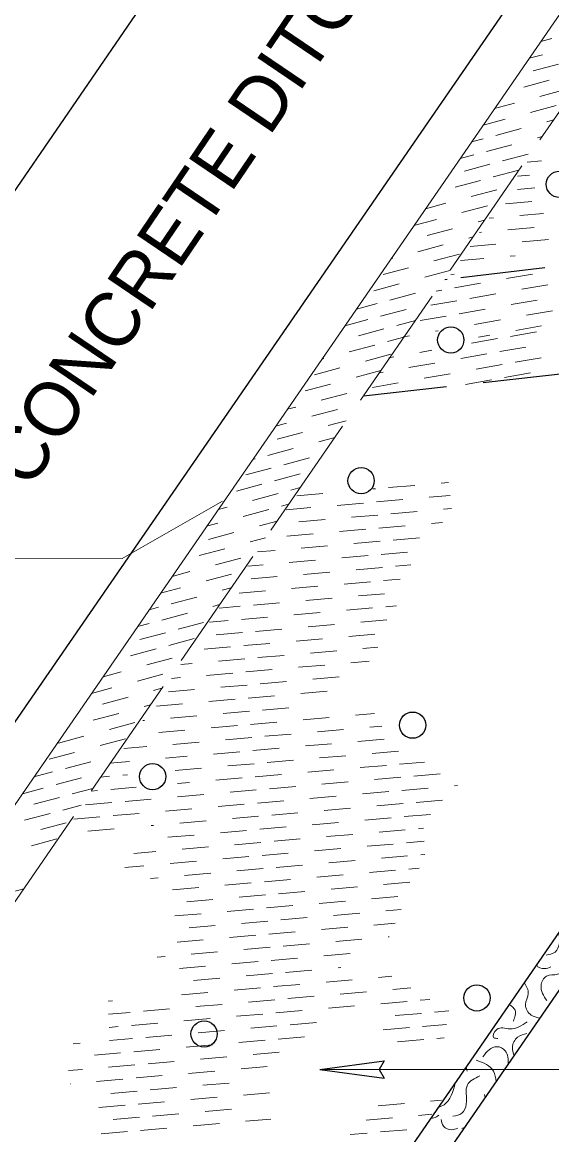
# Model space of a CAD drawing. Extents: x -393 to -23, y 148 to 422.
# Drawn here: x -289.93 to -275.87, y 313.05 to 342.62 of the extents above; entities that cross this region are included whole.
import ezdxf

# ---------------------------------------------------------------- set-up
doc = ezdxf.new("R2010")
doc.units = 0
doc.header["$LTSCALE"] = 0.56
doc.linetypes.add('LONG_DASHED', pattern=[7.5, 6, -1.5])
doc.layers.add('1', color=7, linetype='Continuous', lineweight=13)

msp = doc.modelspace()

# ---------------------------------------------------------------- linework, layer by layer
at = {"layer": '1'}
for p, q in [((-302.4754, 303.8917), (-264.6408, 358.8441)), ((-276.1631, 342.1087), (-275.8699, 342.1873)), ((-276.469, 341.6643), (-276.1174, 341.7586)), ((-276.3649, 341.3299), (-275.6887, 341.5111)), ((-276.6123, 340.9013), (-275.9362, 341.0824)), ((-276.1837, 340.6538), (-275.5076, 340.8349)), ((-277.3868, 340.3314), (-276.8598, 340.4726)), ((-276.4312, 340.2251), (-275.7551, 340.4062)), ((-277.6927, 339.8871), (-277.1073, 340.0439)), ((-276.0025, 339.9776), (-275.8209, 340.0263)), ((-277.3548, 339.6153), (-276.6787, 339.7964)), ((-276.25, 339.5489), (-276.1268, 339.5819)), ((-277.9986, 339.4427), (-277.6929, 339.5247)), ((-277.6023, 339.1866), (-276.9262, 339.3678)), ((-278.3045, 338.9984), (-277.9404, 339.096)), ((-277.1737, 338.9391), (-276.4975, 339.1202)), ((-278.1879, 338.6673), (-277.5118, 338.8485)), ((-277.4212, 338.5104), (-276.745, 338.6917)), ((-276.5217, 338.9047), (-276.1418, 338.9379)), ((-278.4353, 338.2387), (-277.7593, 338.4198)), ((-276.7746, 338.5312), (-276.4599, 338.5587)), ((-278.0067, 337.9912), (-277.3306, 338.1724)), ((-276.7781, 338.1796), (-276.3193, 338.2197)), ((-279.2222, 337.6655), (-278.6828, 337.81)), ((-277.0962, 337.8004), (-276.3989, 337.8614)), ((-278.2542, 337.5626), (-277.5781, 337.7437)), ((-276.7171, 337.4822), (-276.0872, 337.5373)), ((-279.5282, 337.2212), (-278.9303, 337.3814)), ((-277.8255, 337.3151), (-277.6563, 337.3604)), ((-277.5333, 337.4108), (-277.4144, 337.4212)), ((-279.1778, 336.9527), (-278.5017, 337.1339)), ((-278.073, 336.8864), (-277.9622, 336.9161)), ((-277.7862, 337.0373), (-277.7326, 337.042)), ((-277.0353, 337.103), (-276.3379, 337.1641)), ((-279.4253, 336.5241), (-278.7492, 336.7052)), ((-278.0391, 336.6638), (-277.3534, 336.7238)), ((-276.6561, 336.7849), (-275.9588, 336.8459)), ((-280.1399, 336.3326), (-280.1015, 336.3429)), ((-278.9967, 336.2766), (-278.3205, 336.4577)), ((-278.292, 336.2904), (-277.6716, 336.3447)), ((-276.9742, 336.4057), (-276.8396, 336.4175)), ((-280.3489, 335.9142), (-279.6728, 336.0954)), ((-279.2442, 335.8479), (-278.5741, 336.0274)), ((-278.5448, 335.9169), (-278.462, 335.9242)), ((-277.0692, 335.8069), (-276.3798, 335.9284)), ((-280.5964, 335.4856), (-279.9203, 335.6667)), ((-280.1678, 335.2381), (-279.4917, 335.4192)), ((-278.9381, 335.4773), (-278.7926, 335.503)), ((-278.4479, 335.5637), (-277.7585, 335.6853)), ((-276.6637, 335.523), (-275.9743, 335.6445)), ((-281.0577, 334.9997), (-280.5058, 335.1475)), ((-279.0765, 335.0976), (-278.3871, 335.2191)), ((-278.0424, 335.2799), (-277.3531, 335.4014)), ((-276.9476, 335.1175), (-276.2582, 335.2391)), ((-280.4153, 334.8094), (-279.7391, 334.9906)), ((-278.3263, 334.8744), (-277.637, 334.996)), ((-276.5422, 334.8336), (-275.8528, 334.9552)), ((-281.3636, 334.5553), (-280.7533, 334.7188)), ((-279.9866, 334.5619), (-279.4918, 334.6945)), ((-279.3604, 334.6921), (-278.671, 334.8137)), ((-277.9208, 334.5905), (-277.2315, 334.7121)), ((-276.8261, 334.4282), (-276.1367, 334.5497)), ((-281.0008, 334.2902), (-280.3247, 334.4713)), ((-280.2341, 334.1332), (-279.7978, 334.2502)), ((-279.8143, 334.2567), (-279.6442, 334.2867)), ((-278.9549, 334.4082), (-278.8866, 334.4203)), ((-277.8138, 334.254), (-277.5154, 334.3066)), ((-276.9638, 334.2724), (-276.2745, 334.3939)), ((-281.2483, 333.8615), (-280.5722, 334.0427)), ((-277.9979, 334.0901), (-277.3085, 334.2116)), ((-277.2477, 333.8669), (-276.5584, 333.9885)), ((-281.9754, 333.6667), (-281.9245, 333.6803)), ((-280.8197, 333.614), (-280.1435, 333.7952)), ((-280.1933, 333.703), (-280.066, 333.7254)), ((-279.3766, 333.8469), (-279.0539, 333.9038)), ((-278.2818, 333.6846), (-277.5924, 333.8062)), ((-276.8422, 333.583), (-276.1529, 333.7046)), ((-282.1719, 333.2517), (-281.4958, 333.4328)), ((-281.0672, 333.1853), (-280.4096, 333.3615)), ((-279.6605, 333.4415), (-278.9712, 333.563)), ((-277.8763, 333.4007), (-277.187, 333.5222)), ((-280.4617, 333.3003), (-280.3499, 333.3199)), ((-279.2551, 333.1576), (-278.5657, 333.2792)), ((-278.1603, 332.9952), (-277.4709, 333.1167)), ((-277.1262, 333.1776), (-276.4368, 333.2991)), ((-282.4194, 332.823), (-281.7432, 333.0042)), ((-281.9907, 332.5755), (-281.3147, 332.7567)), ((-280.6338, 332.9145), (-279.9444, 333.036)), ((-282.8932, 332.3338), (-282.6669, 332.3943)), ((-282.2382, 332.1468), (-281.5621, 332.328)), ((-283.1991, 331.8894), (-282.9144, 331.9657)), ((-281.8096, 331.8993), (-281.3272, 332.0286)), ((-283.1619, 331.537), (-282.4857, 331.7182)), ((-282.0571, 331.4708), (-281.6332, 331.5843)), ((-283.505, 331.4451), (-283.5, 331.4464)), ((-283.4094, 331.1083), (-282.7332, 331.2895)), ((-283.8109, 331.0007), (-283.7474, 331.0177)), ((-282.9808, 330.8609), (-282.3046, 331.0421)), ((-283.9949, 330.5891), (-283.3188, 330.7703)), ((-283.2283, 330.4323), (-282.5521, 330.6134)), ((-278.8082, 330.3727), (-278.6107, 330.39)), ((-284.2424, 330.1604), (-283.5662, 330.3417)), ((-283.8137, 329.913), (-283.1376, 330.0942)), ((-282.7996, 330.1848), (-282.5509, 330.2514)), ((-282.6436, 330.0372), (-281.9462, 330.0983)), ((-280.6166, 330.2146), (-280.5516, 330.2202)), ((-280.2029, 330.2507), (-279.5056, 330.3117)), ((-287.2771, 328.3683), (-284.6176, 329.8881)), ((-283.047, 329.7561), (-282.8568, 329.8071)), ((-281.5671, 329.7801), (-280.8698, 329.8411)), ((-280.5211, 329.8716), (-279.8238, 329.9326)), ((-279.1264, 329.9936), (-278.5707, 330.0422)), ((-284.7286, 329.6678), (-284.4899, 329.7318)), ((-284.0612, 329.4843), (-283.3851, 329.6655)), ((-282.9265, 329.6612), (-282.2644, 329.7191)), ((-281.1879, 329.4619), (-280.4906, 329.5229)), ((-280.1419, 329.5534), (-279.4446, 329.6144)), ((-278.7473, 329.6754), (-278.5305, 329.6943)), ((-285.0345, 329.2236), (-284.7374, 329.3032)), ((-283.6326, 329.2368), (-283.1628, 329.3628)), ((-282.5826, 329.3399), (-281.8852, 329.4009)), ((-280.4601, 329.1742), (-279.7627, 329.2353)), ((-279.0654, 329.2962), (-278.7738, 329.3218)), ((-284.9849, 328.8745), (-284.3087, 329.0557)), ((-283.8801, 328.8082), (-283.4687, 328.9184)), ((-282.9008, 328.9607), (-282.2034, 329.0217)), ((-281.5061, 329.0827), (-280.8087, 329.1438)), ((-280.0809, 328.8561), (-279.3836, 328.9171)), ((-285.2324, 328.4458), (-284.5562, 328.627)), ((-282.5216, 328.6426), (-281.8243, 328.7036)), ((-281.1269, 328.7646), (-280.4296, 328.8256)), ((-296.8921, 328.341), (-287.2771, 328.3683)), ((-284.8037, 328.1983), (-284.1276, 328.3795)), ((-283.6875, 328.5405), (-283.2189, 328.5815)), ((-282.8397, 328.2633), (-282.1424, 328.3244)), ((-281.4451, 328.3854), (-280.7477, 328.4464)), ((-280.3991, 328.4769), (-279.7018, 328.5379)), ((-285.9522, 327.8906), (-285.4798, 328.0172)), ((-283.9411, 328.167), (-283.5371, 328.2023)), ((-281.0659, 328.0673), (-280.3685, 328.1282)), ((-280.0198, 328.1587), (-279.614, 328.1943)), ((-285.0512, 327.7697), (-284.3751, 327.9508)), ((-283.8553, 327.8232), (-283.1579, 327.8842)), ((-282.4606, 327.9452), (-281.7632, 328.0062)), ((-281.384, 327.6881), (-280.6867, 327.7491)), ((-280.338, 327.7796), (-279.8941, 327.8184)), ((-286.2582, 327.4462), (-285.7273, 327.5885)), ((-284.6226, 327.5222), (-284.3863, 327.5855)), ((-284.1734, 327.444), (-283.4761, 327.505)), ((-282.7788, 327.566), (-282.0814, 327.6271)), ((-281.0048, 327.3699), (-280.3075, 327.4309)), ((-285.9748, 327.1598), (-285.2987, 327.341)), ((-284.87, 327.0935), (-284.6923, 327.1411)), ((-283.7942, 327.1258), (-283.0969, 327.1868)), ((-282.3995, 327.2478), (-281.7022, 327.3089)), ((-286.564, 327.002), (-286.3129, 327.0693)), ((-286.2223, 326.7312), (-285.5462, 326.9123)), ((-284.7021, 327.0464), (-284.1429, 327.0953)), ((-282.7177, 326.8687), (-282.0203, 326.9297)), ((-281.323, 326.9907), (-280.6257, 327.0517)), ((-280.277, 327.0822), (-279.9939, 327.107)), ((-286.8699, 326.5577), (-286.5604, 326.6406)), ((-285.7937, 326.4837), (-285.1175, 326.6648)), ((-284.9557, 326.6729), (-284.4611, 326.7162)), ((-284.1124, 326.7467), (-283.415, 326.8077)), ((-282.3385, 326.5505), (-281.6412, 326.6116)), ((-280.9438, 326.6726), (-280.2465, 326.7336)), ((-286.8079, 326.2119), (-286.1318, 326.3931)), ((-284.7792, 326.337), (-284.0818, 326.398)), ((-283.7332, 326.4285), (-283.0358, 326.4895)), ((-281.262, 326.2934), (-280.5647, 326.3544)), ((-287.0554, 325.7833), (-286.3793, 325.9644)), ((-286.0412, 326.055), (-285.365, 326.2362)), ((-285.0973, 325.9578), (-284.4, 326.0188)), ((-284.0513, 326.0493), (-283.354, 326.1103)), ((-282.6567, 326.1713), (-281.9593, 326.2323)), ((-280.8828, 325.9753), (-280.4878, 326.0098)), ((-286.6268, 325.5358), (-285.9506, 325.7169)), ((-285.6125, 325.8075), (-285.61, 325.8082)), ((-284.7182, 325.6397), (-284.0208, 325.7007)), ((-283.6722, 325.7312), (-282.9748, 325.7922)), ((-282.2775, 325.8532), (-281.5802, 325.9142)), ((-287.7877, 325.2247), (-287.3028, 325.3546)), ((-285.7166, 325.5523), (-285.4155, 325.5787)), ((-283.9903, 325.352), (-283.293, 325.413)), ((-282.5957, 325.474), (-281.8983, 325.535)), ((-281.201, 325.5961), (-280.7186, 325.6382)), ((-286.8742, 325.1071), (-286.1981, 325.2883)), ((-285.9702, 325.1788), (-285.7337, 325.1995)), ((-285.0363, 325.2605), (-284.339, 325.3215)), ((-283.6112, 325.0338), (-282.9138, 325.0948)), ((-282.2165, 325.1558), (-281.5192, 325.2168)), ((-288.0936, 324.7803), (-287.5503, 324.9259)), ((-286.4456, 324.8597), (-286.2217, 324.9197)), ((-286.0518, 324.8203), (-285.3545, 324.8813)), ((-284.6572, 324.9423), (-283.9598, 325.0033)), ((-282.5347, 324.7767), (-281.8373, 324.8377)), ((-287.7978, 324.4973), (-287.1217, 324.6784)), ((-286.693, 324.431), (-286.5277, 324.4753)), ((-286.37, 324.4412), (-285.6727, 324.5022)), ((-284.9753, 324.5632), (-284.278, 324.6242)), ((-283.9293, 324.6547), (-283.232, 324.7157)), ((-288.0453, 324.0686), (-287.3692, 324.2498)), ((-285.9908, 324.123), (-285.2935, 324.184)), ((-284.5962, 324.245), (-283.8988, 324.306)), ((-283.5502, 324.3365), (-282.8528, 324.3975)), ((-281.079, 324.2013), (-280.5754, 324.2454)), ((-287.6167, 323.8212), (-286.9405, 324.0023)), ((-286.7312, 324.0582), (-286.6882, 324.062)), ((-284.9143, 323.8658), (-284.217, 323.9268)), ((-283.8683, 323.9573), (-283.171, 324.0183)), ((-282.4737, 324.0793), (-281.7763, 324.1403)), ((-280.6998, 323.8832), (-280.379, 323.9112)), ((-288.969, 323.4588), (-288.2928, 323.64)), ((-286.309, 323.7438), (-285.6117, 323.8048)), ((-284.5352, 323.5477), (-283.8378, 323.6087)), ((-283.4892, 323.6392), (-282.7918, 323.7002)), ((-282.0945, 323.7612), (-281.3972, 323.8222)), ((-287.8642, 323.3925), (-287.188, 323.5737)), ((-287.2385, 323.3111), (-286.6272, 323.3647)), ((-285.9298, 323.4257), (-285.2325, 323.4867)), ((-283.8073, 323.26), (-283.11, 323.321)), ((-282.4127, 323.382), (-281.7153, 323.443)), ((-281.018, 323.504), (-280.3207, 323.5651)), ((-289.2164, 323.0302), (-288.5403, 323.2113)), ((-286.1292, 323.0569), (-285.5507, 323.1075)), ((-284.8533, 323.1685), (-284.156, 323.2295)), ((-283.4282, 322.9418), (-282.7308, 323.0028)), ((-282.0335, 323.0638), (-281.3362, 323.1248)), ((-280.6388, 323.1858), (-279.9415, 323.2469)), ((-289.6231, 322.5588), (-289.1258, 322.6921)), ((-288.7878, 322.7827), (-288.1117, 322.9638)), ((-287.6019, 322.928), (-287.0803, 322.9736)), ((-285.8688, 322.7283), (-285.1715, 322.7893)), ((-284.4742, 322.8503), (-283.7768, 322.9113)), ((-282.3517, 322.6847), (-281.6543, 322.7457)), ((-280.957, 322.8067), (-280.2597, 322.8677)), ((-279.911, 322.8982), (-279.2525, 322.9558)), ((-289.0352, 322.354), (-288.3592, 322.5352)), ((-287.8532, 322.5547), (-287.6122, 322.5757)), ((-287.2635, 322.6062), (-287.133, 322.6177)), ((-285.8092, 322.3822), (-285.4897, 322.4102)), ((-284.7923, 322.4712), (-284.095, 322.5322)), ((-283.7463, 322.5627), (-283.049, 322.6237)), ((-281.9725, 322.3665), (-281.2752, 322.4275)), ((-280.5778, 322.4885), (-279.8805, 322.5496)), ((-279.5318, 322.5801), (-278.8345, 322.6411)), ((-289.929, 322.1145), (-289.3733, 322.2634)), ((-288.6066, 322.1065), (-288.0573, 322.2537)), ((-288.1044, 322.1813), (-287.9303, 322.1966)), ((-287.5817, 322.2271), (-286.9038, 322.2864)), ((-284.4132, 322.153), (-283.7158, 322.214)), ((-283.3672, 322.2445), (-282.6698, 322.3055)), ((-280.896, 322.1093), (-280.1987, 322.1703)), ((-279.85, 322.2008), (-279.1527, 322.2619)), ((-278.4553, 322.3229), (-278.3737, 322.3301)), ((-289.6208, 321.8347), (-288.9447, 322.0159)), ((-288.8541, 321.6778), (-288.3632, 321.8093)), ((-288.2485, 321.8174), (-287.5512, 321.8784)), ((-287.2025, 321.9089), (-286.5052, 321.9699)), ((-285.8078, 322.031), (-285.1105, 322.092)), ((-284.7313, 321.7738), (-284.034, 321.8348)), ((-283.6853, 321.8653), (-282.988, 321.9263)), ((-282.2907, 321.9873), (-281.5933, 322.0483)), ((-280.5168, 321.7912), (-279.8195, 321.8522)), ((-279.4708, 321.8827), (-278.7734, 321.9437)), ((-289.8683, 321.4061), (-289.1922, 321.5872)), ((-287.5207, 321.5297), (-286.8233, 321.5908)), ((-286.126, 321.6518), (-285.4287, 321.7128)), ((-284.3522, 321.4557), (-283.6548, 321.5167)), ((-283.3062, 321.5472), (-282.6088, 321.6082)), ((-281.9115, 321.6692), (-281.2142, 321.7302)), ((-279.7889, 321.5035), (-279.0916, 321.5646)), ((-289.4397, 321.1586), (-288.7635, 321.3397)), ((-288.5667, 321.4382), (-287.8693, 321.4992)), ((-286.5043, 321.2673), (-286.4442, 321.2726)), ((-285.7468, 321.3337), (-285.0495, 321.3947)), ((-283.6243, 321.168), (-282.927, 321.229)), ((-282.2297, 321.29), (-281.5323, 321.351)), ((-280.835, 321.412), (-280.1376, 321.473)), ((-288.1875, 321.1201), (-287.4902, 321.1811)), ((-286.065, 320.9544), (-285.3677, 321.0155)), ((-284.6703, 321.0765), (-283.973, 321.1375)), ((-281.8505, 320.9718), (-281.1531, 321.0328)), ((-280.4557, 321.0938), (-279.7584, 321.1548)), ((-279.4097, 321.1853), (-279.2723, 321.1973)), ((-289.6872, 320.7299), (-289.011, 320.9111)), ((-285.6858, 320.6363), (-284.9885, 320.6973)), ((-284.2912, 320.7583), (-283.5938, 320.8193)), ((-283.2452, 320.8498), (-282.5478, 320.9108)), ((-282.1686, 320.5927), (-281.4712, 320.6537)), ((-280.7739, 320.7147), (-280.0766, 320.7757)), ((-279.7279, 320.8062), (-279.2548, 320.8476)), ((-286.9702, 320.5239), (-286.3832, 320.5752)), ((-284.6093, 320.3792), (-283.912, 320.4402)), ((-283.5633, 320.4707), (-282.866, 320.5317)), ((-281.7894, 320.2745), (-281.0921, 320.3355)), ((-280.3947, 320.3965), (-279.6974, 320.4575)), ((-279.3487, 320.488), (-279.2373, 320.4977)), ((-287.2097, 320.1516), (-286.7013, 320.1961)), ((-286.004, 320.2571), (-285.3067, 320.3182)), ((-284.2302, 320.061), (-283.5328, 320.122)), ((-283.1841, 320.1525), (-282.4867, 320.2135)), ((-280.7129, 320.0173), (-280.0156, 320.0783)), ((-279.6669, 320.1088), (-279.3904, 320.133)), ((-286.5236, 319.8603), (-286.3222, 319.8779)), ((-285.6248, 319.9389), (-284.9275, 320)), ((-284.5483, 319.6818), (-283.8509, 319.7428)), ((-283.5023, 319.7733), (-282.8049, 319.8343)), ((-282.1076, 319.8953), (-281.4102, 319.9563)), ((-280.3338, 319.6992), (-279.6364, 319.7602)), ((-290.4296, 319.4439), (-289.8927, 319.5877)), ((-285.943, 319.5598), (-285.2457, 319.6208)), ((-283.1231, 319.4552), (-282.4257, 319.5162)), ((-281.7284, 319.5772), (-281.0311, 319.6382)), ((-285.5638, 319.2416), (-284.8664, 319.3027)), ((-284.1691, 319.3637), (-283.4717, 319.4247)), ((-282.0466, 319.198), (-281.3492, 319.259)), ((-280.6519, 319.32), (-279.9546, 319.381)), ((-285.8819, 318.8624), (-285.1846, 318.9234)), ((-284.4873, 318.9845), (-283.7899, 319.0455)), ((-283.4412, 319.076), (-282.7439, 319.137)), ((-281.6674, 318.8798), (-280.9701, 318.9408)), ((-280.2727, 319.0018), (-279.8673, 319.0373)), ((-285.5027, 318.5442), (-284.8054, 318.6053)), ((-284.1081, 318.6663), (-283.4108, 318.7273)), ((-283.0621, 318.7578), (-282.3648, 318.8188)), ((-281.9856, 318.5007), (-281.2883, 318.5617)), ((-280.5909, 318.6227), (-280.0262, 318.6721)), ((-284.4262, 318.2872), (-283.7289, 318.3482)), ((-283.3802, 318.3787), (-282.6829, 318.4397)), ((-280.2117, 318.3045), (-280.1852, 318.3068)), ((-285.8209, 318.1651), (-285.1236, 318.2261)), ((-284.0471, 317.969), (-283.3497, 318.03)), ((-283.0011, 318.0605), (-282.3037, 318.1215)), ((-281.6064, 318.1825), (-280.9091, 318.2435)), ((-286.352, 317.7673), (-286.1391, 317.7859)), ((-285.4418, 317.8469), (-284.7444, 317.9079)), ((-283.3193, 317.6813), (-282.6219, 317.7423)), ((-281.9246, 317.8033), (-281.2272, 317.8643)), ((-285.7599, 317.4677), (-285.0626, 317.5288)), ((-284.3653, 317.5898), (-283.6679, 317.6508)), ((-282.9401, 317.3632), (-282.2428, 317.4242)), ((-281.5454, 317.4852), (-281.4679, 317.4919)), ((-285.3807, 317.1496), (-284.6834, 317.2106)), ((-283.9861, 317.2717), (-283.2887, 317.3327)), ((-281.8636, 317.106), (-281.1662, 317.167)), ((-280.4689, 317.228), (-280.1184, 317.2587)), ((-285.6989, 316.7704), (-285.0016, 316.8314)), ((-284.3042, 316.8924), (-283.6069, 316.9535)), ((-283.2582, 316.984), (-282.5609, 317.045)), ((-281.4844, 316.7878), (-280.7871, 316.8488)), ((-280.0897, 316.9098), (-279.6141, 316.9514)), ((-287.6476, 316.5999), (-287.5341, 316.6099)), ((-285.3197, 316.4522), (-284.6224, 316.5132)), ((-283.9251, 316.5743), (-283.2278, 316.6353)), ((-282.8791, 316.6658), (-282.1817, 316.7268)), ((-280.4079, 316.5307), (-279.7106, 316.5917)), ((-279.3619, 316.6222), (-279.1097, 316.6442)), ((-287.6373, 316.2495), (-287.0631, 316.2998)), ((-286.7144, 316.3302), (-286.0171, 316.3913)), ((-284.2432, 316.1951), (-283.5459, 316.2562)), ((-283.1972, 316.2867), (-282.4999, 316.3477)), ((-281.8026, 316.4087), (-281.1053, 316.4697)), ((-280.0288, 316.2125), (-279.3314, 316.2735)), ((-278.9828, 316.304), (-278.6055, 316.337)), ((-287.627, 315.8991), (-287.3812, 315.9206)), ((-287.0326, 315.9511), (-286.3352, 316.0121)), ((-285.6379, 316.0731), (-284.9406, 316.1341)), ((-283.8641, 315.8769), (-283.1667, 315.938)), ((-282.8181, 315.9685), (-282.1207, 316.0295)), ((-280.3469, 315.8333), (-279.6496, 315.8943)), ((-279.3009, 315.9248), (-278.6668, 315.9803)), ((-287.6167, 315.5487), (-287.0021, 315.6024)), ((-286.6534, 315.6329), (-285.9561, 315.6939)), ((-285.2587, 315.7549), (-284.5614, 315.8159)), ((-283.1363, 315.5893), (-282.4389, 315.6503)), ((-278.9217, 315.6067), (-278.7288, 315.6236)), ((-288.5841, 315.464), (-288.3967, 315.4804)), ((-286.9716, 315.2537), (-286.2742, 315.3148)), ((-285.5769, 315.3757), (-284.8796, 315.4368)), ((-284.1823, 315.4977), (-283.4849, 315.5588)), ((-279.9677, 315.5152), (-279.2704, 315.5762)), ((-288.0176, 315.1622), (-287.3202, 315.2233)), ((-285.1977, 315.0576), (-284.5004, 315.1186)), ((-283.8031, 315.1796), (-283.1058, 315.2407)), ((-288.7069, 314.7506), (-288.3358, 314.7831)), ((-287.6384, 314.8441), (-286.9411, 314.9051)), ((-286.5924, 314.9356), (-285.8951, 314.9966)), ((-285.5159, 314.6784), (-284.8186, 314.7394)), ((-284.1212, 314.8004), (-283.4239, 314.8614)), ((-282.0249, 314.7813), (-259.3638, 314.7813)), ((-278.1171, 314.7381), (-278.1417, 314.8422)), ((-287.9566, 314.4649), (-287.2593, 314.5259)), ((-286.9106, 314.5564), (-286.2133, 314.6174)), ((-285.1368, 314.3603), (-284.4394, 314.4212)), ((-288.6559, 314.4038), (-288.6539, 314.4039)), ((-287.5774, 314.1467), (-286.8801, 314.2077)), ((-286.5314, 314.2382), (-285.8341, 314.2992)), ((-284.0602, 314.1031), (-283.3629, 314.1641)), ((-277.6367, 314.0325), (-277.6583, 314.1131)), ((-287.8956, 313.7676), (-287.1982, 313.8286)), ((-286.8496, 313.8591), (-286.1522, 313.9201)), ((-285.4549, 313.9811), (-284.7576, 314.0421)), ((-280.4802, 313.817), (-279.7828, 313.878)), ((-279.0855, 313.939), (-278.7957, 313.9643)), ((-286.4704, 313.5409), (-285.7731, 313.6019)), ((-285.0757, 313.6629), (-284.3784, 313.7239)), ((-279.4037, 313.5598), (-279.0537, 313.5904)), ((-287.5164, 313.4494), (-286.8191, 313.5104)), ((-286.7886, 313.1617), (-286.0913, 313.2227)), ((-285.3939, 313.2837), (-284.6966, 313.3447)), ((-283.9993, 313.4058), (-283.3291, 313.4643)), ((-280.7983, 313.4378), (-280.101, 313.4988)), ((-278.2528, 313.2082), (-278.1794, 313.2444)), ((-287.8346, 313.0702), (-287.1372, 313.1312)), ((-281.2194, 313.0497), (-280.7678, 313.0892)), ((-280.4192, 313.1197), (-279.7218, 313.1807))]:
    msp.add_line(p, q, dxfattribs=at)
at = {"layer": '1', "lineweight": 25}
for p, q in [((-315.3888, 301.2826), (-276.1739, 358.5117)), ((-305.8252, 301.2237), (-266.3272, 358.5922)), ((-283.8547, 306.5439), (-250.1748, 355.462)), ((-283.2154, 305.9324), (-249.5397, 354.8443)), ((-278.2817, 335.8372), (-276.0529, 336.1041)), ((-278.7098, 335.7859), (-278.6446, 335.7937)), ((-277.6921, 333.0469), (-275.4034, 333.3031)), ((-280.8671, 332.6916), (-278.6627, 332.9382)), ((-282.0246, 314.7805), (-280.3216, 315.0145)), ((-282.0246, 314.7805), (-280.3216, 314.5465))]:
    msp.add_line(p, q, dxfattribs=at)
at = {"layer": '1', "linetype": 'LONG_DASHED'}
msp.add_line((-300.0049, 304.9004), (-262.9532, 358.7159), dxfattribs=at)
at = {"layer": '1', "lineweight": 25}
msp.add_lwpolyline([(-280.3216, 315.0145), (-280.4533, 314.7781), (-280.3216, 314.5465)], dxfattribs=at)
for centre in [(-275.6676, 338.3152), (-278.5504, 334.1763), (-280.9319, 330.4347), (-279.5646, 323.9357), (-286.4694, 322.5675), (-277.8555, 316.6843), (-285.1021, 315.7266)]:
    msp.add_circle(centre, 0.3486, dxfattribs=at)
at = {"layer": '1'}
for points in [[(-275.6821, 318.4149), (-275.6654, 318.1473), (-275.7825, 317.9028), (-276.0202, 317.8241)], [(-276.2697, 317.5614), (-276.269, 317.5596), (-276.0604, 317.4632), (-275.8899, 317.5087)], [(-275.9994, 316.6118), (-276.1525, 317.0123), (-276.007, 317.2643), (-275.7153, 317.3119), (-275.5809, 317.3783)], [(-276.1948, 316.1486), (-276.4137, 316.227), (-276.5648, 316.5062), (-276.4914, 316.7998), (-276.5968, 317.0862)], [(-276.9947, 316.5083), (-276.8441, 316.3554), (-276.8891, 316.0693)], [(-277.2986, 315.6097), (-277.4095, 315.6257), (-277.3313, 315.8445), (-276.9854, 315.8609), (-276.5177, 316.047)], [(-276.5267, 315.7402), (-276.7748, 315.6432), (-276.9127, 315.3629), (-276.8774, 315.1744)], [(-277.0308, 314.9122), (-277.1039, 315.2812), (-277.3305, 315.3881), (-277.7005, 315.1216)], [(-277.3475, 314.4522), (-277.4158, 314.7412), (-277.8737, 315.0297)], [(-278.8807, 313.7688), (-278.7297, 313.8435), (-278.4312, 314.4217)], [(-277.7775, 314.614), (-278.1087, 314.3732), (-278.1392, 313.8627), (-278.2562, 313.6182), (-278.4939, 313.5394)], [(-279.0791, 313.4807), (-279.0019, 313.4966), (-278.8676, 313.5631)], [(-278.8064, 313.4557), (-278.7428, 313.2749), (-278.5342, 313.1785), (-278.3637, 313.2241)]]:
    msp.add_spline(points, degree=3, dxfattribs=at)

# ---------------------------------------------------------------- texts
msp.add_text('CONCRETE DITCH LINER', height=1.442, rotation=55.848, dxfattribs=at).set_placement((-289.748, 330.1678))

doc.saveas('drawing.dxf')
